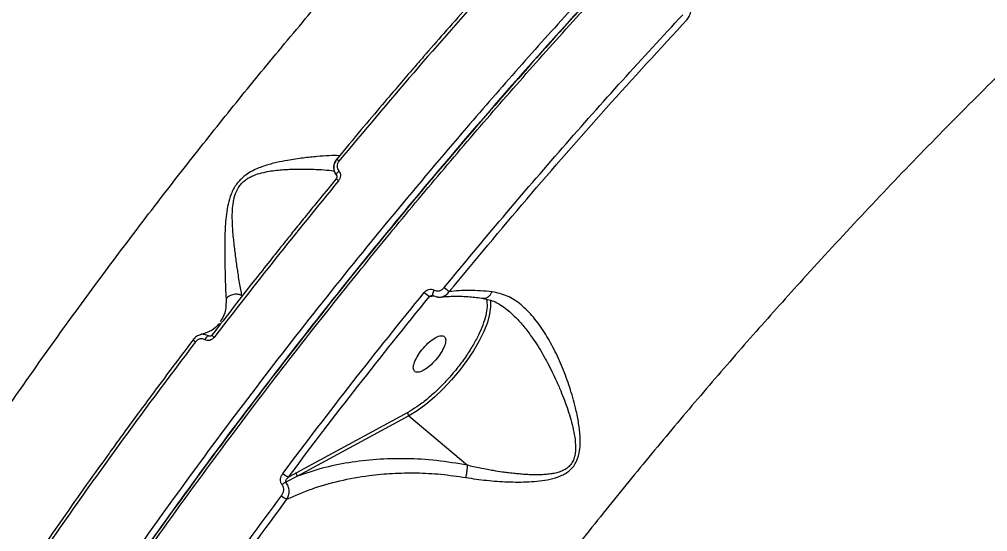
# Model space of a CAD drawing. Header units: millimetres. Extents: x -7083 to 7374, y -8368 to 7509.
# Drawn here: x 1493.6 to 1683.6, y -2130.1 to -2029.6 of the extents above; entities that cross this region are included whole.
import ezdxf

# ---------------------------------------------------------------- set-up
doc = ezdxf.new("R2010")
doc.units = ezdxf.units.MM
for name, color, linetype in [('DIKOM_ОБЪЕКТ', 7, 'Continuous'), ('DIKOM_РАЗМЕР_ЗОНА', 7, 'Continuous'), ('DIKOM_РАЗМЕР_ОБЪЕКТА', 7, 'Continuous')]:
    doc.layers.add(name, color=color, linetype=linetype)
doc.styles.add('style1', font='arial.ttf', dxfattribs={"width": 0.8})
doc.dimstyles.new('1-50', dxfattribs={"dimtxt": 300, "dimasz": 200, "dimexe": 100, "dimexo": 0, "dimgap": 100, "dimtad": 1, "dimtxsty": 'style1', "dimcen": 200, "dimclrd": 7, "dimclre": 7, "dimclrt": 7, "dimadec": 1, "dimazin": 2, "dimtfac": 1, "dimtmove": 0, "dimatfit": 2, "dimfxl": 0, "dimlwd": 25, "dimlwe": 18, "dimarcsym": 0})

# ---------------------------------------------------------------- blocks, each defined once
blk = doc.blocks.new('*D10')
at = {"layer": 'Defpoints', "color": 0, "transparency": 16777216}
for p in [(-5583.43, 647.96), (4593.55, 648.92), (4593.55, -5902.54)]:
    blk.add_point(p, dxfattribs=at)
at = {"layer": 'DIKOM_РАЗМЕР_ОБЪЕКТА', "color": 7, "lineweight": 18, "transparency": 16777216}
for p, q in [((-5583.43, 647.96), (-5583.43, -6002.54)), ((4593.55, 648.92), (4593.55, -6002.54))]:
    blk.add_line(p, q, dxfattribs=at)
at = {"layer": 'DIKOM_РАЗМЕР_ОБЪЕКТА', "color": 7, "lineweight": 25, "transparency": 16777216}
blk.add_line((-5383.43, -5902.54), (4393.55, -5902.54), dxfattribs=at)
at = {"layer": 'DIKOM_РАЗМЕР_ОБЪЕКТА', "color": 7, "transparency": 16777216}
for points in [[(-5383.43, -5869.2), (-5383.43, -5935.87), (-5583.43, -5902.54)], [(4393.55, -5869.2), (4393.55, -5935.87), (4593.55, -5902.54)]]:
    blk.add_solid(points, dxfattribs=at)
at = {"layer": 'DIKOM_РАЗМЕР_ОБЪЕКТА', "color": 7, "transparency": 16777216, "insert": (-226.13, -5649.37), "char_height": 300, "attachment_point": 5, "style": 'style1'}
blk.add_mtext('10150', dxfattribs=at)
blk = doc.blocks.new('*D11')
at = {"layer": 'Defpoints', "color": 0, "transparency": 16777216}
for p in [(-321.71, 5509.06), (-348.71, -4811.52), (5568.58, -4811.52)]:
    blk.add_point(p, dxfattribs=at)
at = {"layer": 'DIKOM_РАЗМЕР_ОБЪЕКТА', "color": 7, "lineweight": 18, "transparency": 16777216}
for p, q in [((-321.71, 5509.06), (5668.58, 5509.06)), ((-348.71, -4811.52), (5668.58, -4811.52))]:
    blk.add_line(p, q, dxfattribs=at)
at = {"layer": 'DIKOM_РАЗМЕР_ОБЪЕКТА', "color": 7, "lineweight": 25, "transparency": 16777216}
blk.add_line((5568.58, 5309.06), (5568.58, -4611.52), dxfattribs=at)
at = {"layer": 'DIKOM_РАЗМЕР_ОБЪЕКТА', "color": 7, "transparency": 16777216}
for points in [[(5535.25, 5309.06), (5601.91, 5309.06), (5568.58, 5509.06)], [(5535.25, -4611.52), (5601.91, -4611.52), (5568.58, -4811.52)]]:
    blk.add_solid(points, dxfattribs=at)
at = {"layer": 'DIKOM_РАЗМЕР_ОБЪЕКТА', "color": 7, "transparency": 16777216, "insert": (5315.31, 775.23), "char_height": 300, "attachment_point": 5, "rotation": 90, "style": 'style1'}
blk.add_mtext('10300', dxfattribs=at)
blk = doc.blocks.new('*D12')
at = {"layer": 'Defpoints', "color": 0, "transparency": 16777216}
for p in [(-621.71, 7509.06), (-373.6, -6811.53), (7273.89, -6811.53)]:
    blk.add_point(p, dxfattribs=at)
at = {"layer": 'DIKOM_РАЗМЕР_ЗОНА', "color": 7, "lineweight": 18, "transparency": 16777216}
for p, q in [((-621.71, 7509.06), (7373.89, 7509.06)), ((-373.6, -6811.53), (7373.89, -6811.53))]:
    blk.add_line(p, q, dxfattribs=at)
at = {"layer": 'DIKOM_РАЗМЕР_ЗОНА', "color": 7, "lineweight": 25, "transparency": 16777216}
blk.add_line((7273.89, 7309.06), (7273.89, -6611.53), dxfattribs=at)
at = {"layer": 'DIKOM_РАЗМЕР_ЗОНА', "color": 7, "transparency": 16777216}
for points in [[(7240.56, 7309.06), (7307.22, 7309.06), (7273.89, 7509.06)], [(7240.56, -6611.53), (7307.22, -6611.53), (7273.89, -6811.53)]]:
    blk.add_solid(points, dxfattribs=at)
at = {"layer": 'DIKOM_РАЗМЕР_ЗОНА', "color": 7, "transparency": 16777216, "insert": (7020.62, 1288.25), "char_height": 300, "attachment_point": 5, "rotation": 90, "style": 'style1'}
blk.add_mtext('14300', dxfattribs=at)
blk = doc.blocks.new('*D13')
at = {"layer": 'Defpoints', "color": 0, "transparency": 16777216}
for p in [(6593.53, 996.24), (-7083.43, 647.96), (6593.53, -8268.31)]:
    blk.add_point(p, dxfattribs=at)
at = {"layer": 'DIKOM_РАЗМЕР_ЗОНА', "color": 7, "lineweight": 18, "transparency": 16777216}
for p, q in [((6593.53, 996.24), (6593.53, -8368.31)), ((-7083.43, 647.96), (-7083.43, -8368.31))]:
    blk.add_line(p, q, dxfattribs=at)
at = {"layer": 'DIKOM_РАЗМЕР_ЗОНА', "color": 7, "lineweight": 25, "transparency": 16777216}
blk.add_line((-6883.43, -8268.31), (6393.53, -8268.31), dxfattribs=at)
at = {"layer": 'DIKOM_РАЗМЕР_ЗОНА', "color": 7, "transparency": 16777216}
for points in [[(-6883.43, -8234.97), (-6883.43, -8301.64), (-7083.43, -8268.31)], [(6393.53, -8234.97), (6393.53, -8301.64), (6593.53, -8268.31)]]:
    blk.add_solid(points, dxfattribs=at)
at = {"layer": 'DIKOM_РАЗМЕР_ЗОНА', "color": 7, "transparency": 16777216, "insert": (322.1, -8015.03), "char_height": 300, "attachment_point": 5, "style": 'style1'}
blk.add_mtext('13650', dxfattribs=at)

msp = doc.modelspace()

# ---------------------------------------------------------------- linework, layer by layer
at = {"layer": 'DIKOM_ОБЪЕКТ', "color": 7, "linetype": 'Continuous', "lineweight": 15}
for p, q in [((1537.335, -2083.841), (1537.265, -2083.782)), ((1532.815, -2089.233), (1532.734, -2089.391)), ((1530.693, -2091.705), (1531.31, -2091.583)), ((1569.795, -2106.706), (1547.935, -2118.546)), ((1570.014, -2107.365), (1548.153, -2119.205)), ((1570.014, -2107.365), (1581.497, -2117.084)), ((1548.153, -2119.205), (1545.871, -2120.395)), ((1547.935, -2118.546), (1546.368, -2119.401))]:
    msp.add_line(p, q, dxfattribs=at)
at = {"layer": 'DIKOM_ОБЪЕКТ', "color": 7, "linetype": 'Continuous', "lineweight": 15, "flags": 128}
for points in [[(1556.296, -2057.398), (1556.17, -2057.29), (1556.058, -2057.193), (1555.966, -2057.112), (1555.896, -2057.049), (1555.852, -2057.005), (1555.834, -2056.984), (1555.842, -2056.984)], [(1556.257, -2059.323), (1556.117, -2059.462), (1555.995, -2059.606), (1555.896, -2059.746), (1555.825, -2059.878), (1555.783, -2059.997), (1555.773, -2060.097), (1555.787, -2060.159)], [(1574.952, -2082.697), (1574.837, -2082.909), (1574.747, -2083.12), (1574.688, -2083.319), (1574.663, -2083.494), (1574.673, -2083.633), (1574.718, -2083.729), (1574.77, -2083.769)], [(1585.968, -2084.587), (1586, -2084.762), (1586.054, -2085.998), (1585.856, -2087.441), (1585.41, -2089.06), (1584.725, -2090.82), (1583.816, -2092.682), (1582.704, -2094.607), (1581.412, -2096.552), (1579.968, -2098.475), (1578.404, -2100.335), (1576.754, -2102.091), (1575.052, -2103.705), (1573.337, -2105.142), (1571.646, -2106.371), (1570.014, -2107.365)], [(1531.798, -2091.986), (1531.668, -2091.873), (1531.557, -2091.769), (1531.469, -2091.679), (1531.408, -2091.606), (1531.376, -2091.553), (1531.374, -2091.522), (1531.386, -2091.515)], [(1528.134, -2092.873), (1528.008, -2092.763), (1527.901, -2092.662), (1527.814, -2092.574), (1527.753, -2092.501), (1527.718, -2092.446), (1527.711, -2092.411), (1527.716, -2092.403)]]:
    msp.add_lwpolyline(points, dxfattribs=at)
at = {"layer": 'DIKOM_ОБЪЕКТ', "color": 7, "linetype": 'Continuous', "lineweight": 15}
for centre, radius, start, end in [((1557.678, -2059.179), 2.526, 220.52921, 234.70642), ((1587.877, -2069.464), 16.799, 229.3703, 233.70686), ((1581.756, -2073.057), 13.353, 229.19596, 234.78281), ((1531.305, -2093.076), 1.501, 114.07813, 154.70411), ((1548.191, -2115.437), 4.363, 228.11604, 245.30668), ((1548.557, -2118.705), 0.643, 165.68058, 231.05712), ((1546.929, -2122.615), 2.46, 115.48137, 136.58414), ((1547.947, -2119.759), 4.414, 228.41248, 245.02663)]:
    msp.add_arc(centre, radius, start, end, dxfattribs=at)
for points, knots in [([(1805.363, -1858.881), (1800.576, -1861.587), (1790.995, -1867.004), (1776.271, -1876.139), (1761.324, -1885.997), (1746.166, -1896.627), (1730.844, -1907.986), (1715.398, -1920.05), (1699.871, -1932.789), (1684.303, -1946.172), (1668.739, -1960.165), (1654.971, -1973.088), (1642.977, -1984.747), (1632.707, -1995.009), (1622.409, -2005.584), (1612.1, -2016.465), (1601.796, -2027.643), (1591.514, -2039.11), (1579.883, -2052.446), (1566.974, -2067.759), (1552.901, -2085.136), (1539.051, -2102.959), (1525.482, -2121.185), (1515.201, -2135.623), (1507.963, -2146.109), (1503.591, -2152.546), (1499.272, -2159.011), (1495.01, -2165.501), (1490.807, -2172.012), (1486.665, -2178.544), (1480.186, -2188.946), (1471.591, -2203.242), (1461.586, -2220.823), (1452.434, -2237.851), (1444.11, -2254.287), (1436.361, -2270.625), (1429.227, -2286.815), (1422.744, -2302.806), (1416.949, -2318.543), (1411.878, -2333.973), (1407.567, -2349.041), (1404.048, -2363.69), (1401.353, -2377.862), (1399.513, -2391.5), (1398.551, -2404.55), (1398.514, -2416.933), (1399.34, -2428.672), (1400.688, -2435.798), (1401.364, -2439.376)], [0, 0, 0, 0, 0.0248239, 0.0496902, 0.074599, 0.0995502, 0.1245438, 0.1495798, 0.1746582, 0.1997791, 0.2249424, 0.2501481, 0.2668666, 0.2837596, 0.3008272, 0.3180694, 0.3354861, 0.3530774, 0.3708432, 0.3960072, 0.4215132, 0.4473613, 0.4735514, 0.5000836, 0.5092169, 0.5183856, 0.5275897, 0.5368291, 0.5461038, 0.5554139, 0.5647593, 0.5906387, 0.6167852, 0.6407872, 0.66501, 0.6894536, 0.714118, 0.7390032, 0.7641093, 0.7894361, 0.8149838, 0.8407523, 0.8667415, 0.8929516, 0.9193825, 0.9460342, 0.9729067, 1, 1, 1, 1]), ([(1387.367, -2350.091), (1387.505, -2346.965), (1387.782, -2340.726), (1388.873, -2330.837), (1390.447, -2320.614), (1392.544, -2310.041), (1394.914, -2300.105), (1397.406, -2290.921), (1399.889, -2282.584), (1402.621, -2274.128), (1405.595, -2265.564), (1408.804, -2256.903), (1412.241, -2248.156), (1416.948, -2236.804), (1423.185, -2222.77), (1431.263, -2205.991), (1439.958, -2189.165), (1447.915, -2174.714), (1454.832, -2162.713), (1460.505, -2153.174), (1466.322, -2143.679), (1472.275, -2134.239), (1478.352, -2124.862), (1484.545, -2115.558), (1491.411, -2105.503), (1498.982, -2094.725), (1507.286, -2083.258), (1515.713, -2071.961), (1524.243, -2060.847), (1532.861, -2049.929), (1541.714, -2039.016), (1550.798, -2028.122), (1560.106, -2017.266), (1569.455, -2006.658), (1578.829, -1996.308), (1588.212, -1986.224), (1598.414, -1975.55), (1609.442, -1964.359), (1621.29, -1952.741), (1633.095, -1941.559), (1644.831, -1930.826), (1657.623, -1919.54), (1671.465, -1907.829), (1686.318, -1895.884), (1701.026, -1884.622), (1710.681, -1877.739), (1715.499, -1874.305)], [0, 0, 0, 0, 0.0251762, 0.0502458, 0.075209, 0.100066, 0.1248168, 0.1429873, 0.1610638, 0.1790464, 0.1969351, 0.21473, 0.2324311, 0.2500384, 0.282696, 0.3149379, 0.3467642, 0.378175, 0.3959391, 0.4135675, 0.4310603, 0.4484175, 0.4656392, 0.4827252, 0.4996757, 0.521074, 0.5422607, 0.5632358, 0.5839991, 0.6045509, 0.624891, 0.6461777, 0.6672639, 0.6881494, 0.7088341, 0.7293181, 0.7496013, 0.7750478, 0.8002652, 0.8252533, 0.8500121, 0.8745413, 0.9060952, 0.9375232, 0.968825, 1, 1, 1, 1]), ([(1705.367, -1929.93), (1703.861, -1931.181), (1701.028, -1933.537), (1697.047, -1936.902), (1693.607, -1939.839), (1690.714, -1942.333), (1688.287, -1944.441), (1683.496, -1948.629), (1676.466, -1954.881), (1667.115, -1963.424), (1655.732, -1974.086), (1642.061, -1987.336), (1626.682, -2002.893), (1611.965, -2018.389), (1597.924, -2033.742), (1584.125, -2049.407), (1570.609, -2065.337), (1557.412, -2081.493), (1544.555, -2097.841), (1532.074, -2114.342), (1519.99, -2130.966), (1508.339, -2147.665), (1497.153, -2164.393), (1486.466, -2181.098), (1476.3, -2197.746), (1466.679, -2214.298), (1457.623, -2230.717), (1449.15, -2246.973), (1441.287, -2263.014), (1434.057, -2278.799), (1427.481, -2294.276), (1421.568, -2309.419), (1416.335, -2324.193), (1411.793, -2338.562), (1407.951, -2352.502), (1404.823, -2365.965), (1402.417, -2378.918), (1400.739, -2391.321), (1399.795, -2403.152), (1399.581, -2414.387), (1400.104, -2424.999), (1401.366, -2434.961), (1403.301, -2444.055), (1405.919, -2452.235), (1408.137, -2457.845), (1409.696, -2460.582), (1409.982, -2461.086)], [0, 0, 0, 0, 0.0081746, 0.0153813, 0.0216098, 0.0268435, 0.031086, 0.0347854, 0.0528574, 0.0692797, 0.0857021, 0.1150251, 0.1443483, 0.171006, 0.1977013, 0.2243995, 0.2510573, 0.2777151, 0.3043727, 0.3310306, 0.3576903, 0.3844026, 0.4110826, 0.4377411, 0.4643993, 0.4910583, 0.5177169, 0.5443814, 0.571105, 0.5977745, 0.6244346, 0.6510958, 0.6777574, 0.7044195, 0.7310947, 0.757821, 0.7844897, 0.8111553, 0.8378227, 0.8644909, 0.8911612, 0.9178602, 0.9445834, 0.9694818, 0.9943809, 1, 1, 1, 1]), ([(1705.228, -1930.207), (1703.571, -1931.561), (1696.745, -1937.138), (1684.742, -1947.564), (1669.299, -1961.425), (1653.965, -1975.834), (1638.775, -1990.7), (1623.721, -2006.046), (1608.823, -2021.849), (1594.12, -2038.076), (1579.712, -2054.62), (1565.658, -2071.406), (1551.988, -2088.395), (1538.697, -2105.591), (1525.8, -2122.979), (1513.343, -2140.502), (1501.39, -2158.073), (1489.999, -2175.604), (1479.2, -2193.039), (1468.998, -2210.365), (1459.394, -2227.586), (1450.404, -2244.675), (1442.073, -2261.56), (1434.456, -2278.127), (1427.57, -2294.326), (1421.419, -2310.145), (1416.007, -2325.567), (1411.35, -2340.565), (1407.463, -2355.092), (1404.368, -2369.078), (1402.078, -2382.446), (1400.591, -2395.158), (1399.898, -2407.224), (1400.017, -2418.626), (1400.882, -2429.423), (1402.141, -2436.006), (1402.773, -2439.307)], [0, 0, 0, 0, 0.0096694, 0.0398271, 0.0699019, 0.0998369, 0.1297583, 0.1596599, 0.1897058, 0.2198642, 0.2500327, 0.2799813, 0.3099101, 0.3398802, 0.3699041, 0.4000706, 0.4302248, 0.4602295, 0.4901712, 0.5200639, 0.5499774, 0.580094, 0.6102697, 0.6403433, 0.6702591, 0.7001957, 0.7301984, 0.7601811, 0.7902958, 0.820446, 0.8504127, 0.880228, 0.9100238, 0.9398929, 0.969859, 1, 1, 1, 1]), ([(1425.177, -2480.362), (1423.564, -2478.977), (1419.744, -2475.696), (1414.735, -2469.378), (1410.015, -2461.652), (1406.229, -2453.045), (1403.329, -2443.65), (1401.312, -2433.503), (1400.159, -2422.659), (1399.852, -2411.168), (1400.369, -2399.082), (1401.688, -2386.45), (1403.784, -2373.325), (1406.63, -2359.758), (1410.198, -2345.798), (1414.458, -2331.494), (1419.38, -2316.896), (1424.933, -2302.051), (1431.083, -2287.005), (1437.799, -2271.803), (1443.776, -2259.175), (1448.699, -2249.241), (1452.362, -2242.052), (1456.124, -2234.86), (1459.982, -2227.67), (1463.932, -2220.485), (1467.971, -2213.309), (1473.229, -2204.177), (1479.808, -2193.095), (1487.831, -2180.084), (1497.068, -2165.633), (1507.61, -2149.793), (1519.537, -2132.642), (1531.749, -2115.8), (1544.198, -2099.307), (1555.918, -2084.365), (1566.844, -2070.891), (1576.943, -2058.788), (1587.199, -2046.84), (1597.595, -2035.066), (1608.117, -2023.48), (1618.751, -2012.099), (1630.906, -1999.452), (1644.615, -1985.673), (1659.885, -1970.936), (1675.227, -1956.746), (1690.603, -1943.083), (1700.85, -1934.481), (1705.97, -1930.183)], [0, 0, 0, 0, 0.0201939, 0.0478416, 0.0752598, 0.1024484, 0.1294074, 0.1561368, 0.1826366, 0.2089068, 0.2349474, 0.2607585, 0.2863399, 0.3116918, 0.336814, 0.3617067, 0.3863697, 0.4108032, 0.435007, 0.4589813, 0.4827259, 0.4937457, 0.5047089, 0.5156156, 0.5264657, 0.5372593, 0.5479964, 0.558677, 0.5781103, 0.5973537, 0.616407, 0.6420814, 0.6674025, 0.6923704, 0.716985, 0.7412464, 0.7598734, 0.7784782, 0.7970608, 0.8156213, 0.8341596, 0.8526758, 0.8711697, 0.8970227, 0.9228321, 0.9485982, 0.9743208, 1, 1, 1, 1]), ([(1614.863, -1991.131), (1613.282, -1992.765), (1610.388, -1995.756), (1606.467, -1999.871), (1603.34, -2003.18), (1600.793, -2005.895), (1598.546, -2008.305), (1595.305, -2011.801), (1591.02, -2016.471), (1585.99, -2022.031), (1581.273, -2027.314), (1576.999, -2032.159), (1573.556, -2036.105), (1570.671, -2039.44), (1567.964, -2042.589), (1564.544, -2046.602), (1560.415, -2051.494), (1557.448, -2055.066), (1555.844, -2056.997)], [0, 0, 0, 0, 0.0778288, 0.1424845, 0.1940242, 0.233044, 0.2692309, 0.3060959, 0.3950616, 0.4843727, 0.5601506, 0.6347935, 0.7028582, 0.7371318, 0.7837993, 0.8431351, 0.9151806, 1, 1, 1, 1]), ([(1615.38, -1991.462), (1610.421, -1996.627), (1600.429, -2007.036), (1585.612, -2023.274), (1570.812, -2040.057), (1561.158, -2051.59), (1556.296, -2057.398)], [0, 0, 0, 0, 0.2444831, 0.4926443, 0.7444833, 1, 1, 1, 1]), ([(1705.72, -2021.39), (1701.77, -2025.095), (1693.857, -2032.515), (1682.08, -2044.063), (1670.376, -2055.914), (1658.775, -2068.077), (1648.019, -2079.743), (1638.082, -2090.858), (1628.931, -2101.382), (1619.859, -2112.112), (1610.882, -2123.035), (1602.015, -2134.139), (1593.423, -2145.22), (1585.105, -2156.267), (1577.06, -2167.271), (1569.152, -2178.418), (1561.4, -2189.695), (1553.82, -2201.086), (1546.899, -2211.846), (1540.604, -2221.954), (1534.896, -2231.399), (1529.338, -2240.891), (1523.942, -2250.418), (1518.717, -2259.971), (1513.675, -2269.538), (1507.837, -2281.06), (1501.398, -2294.495), (1494.626, -2309.742), (1488.474, -2324.859), (1483.785, -2337.618), (1480.274, -2348.11), (1477.7, -2356.434), (1475.375, -2364.652), (1473.31, -2372.75), (1471.512, -2380.717), (1469.989, -2388.539), (1468.619, -2397.008), (1467.53, -2406.027), (1466.866, -2415.474), (1466.734, -2424.549), (1467.146, -2433.226), (1468.184, -2442.071), (1470.002, -2450.921), (1472.788, -2459.562), (1476.361, -2467.478), (1479.443, -2472.032), (1480.989, -2474.315)], [0, 0, 0, 0, 0.024718, 0.049515, 0.0743906, 0.0993448, 0.1243772, 0.1447742, 0.1653296, 0.1860432, 0.2069151, 0.2279451, 0.2491333, 0.2694018, 0.2898707, 0.3105399, 0.3314092, 0.3524788, 0.3737485, 0.3911653, 0.4087376, 0.4264654, 0.4443486, 0.4623874, 0.4805816, 0.4989314, 0.5286791, 0.5588428, 0.5894223, 0.6204179, 0.638318, 0.656354, 0.674526, 0.6928339, 0.7112779, 0.7298579, 0.748574, 0.7733223, 0.7982563, 0.8233761, 0.8486818, 0.8741735, 0.905376, 0.9367478, 0.9682891, 1, 1, 1, 1]), ([(1624.637, -2029.565), (1624.801, -2029.312), (1625.133, -2028.796), (1625.407, -2027.872), (1625.41, -2027.037), (1625.206, -2026.377), (1624.996, -2026.096), (1624.889, -2025.952)], [0, 0, 0, 0, 0.2276207, 0.4636474, 0.7173838, 0.8551804, 1, 1, 1, 1]), ([(1576.938, -2082.213), (1580.769, -2077.582), (1588.401, -2068.357), (1600.087, -2054.808), (1611.841, -2041.548), (1619.788, -2032.942), (1623.745, -2028.657)], [0, 0, 0, 0, 0.2531164, 0.5041554, 0.7531166, 1, 1, 1, 1]), ([(1577.933, -2083.004), (1582.981, -2076.924), (1593.07, -2064.772), (1608.671, -2046.921), (1619.313, -2035.354), (1624.637, -2029.565)], [0, 0, 0, 0, 0.3335084, 0.6664869, 1, 1, 1, 1]), ([(1556.38, -2056.354), (1556.326, -2056.346), (1555.843, -2056.275), (1554.366, -2056.325), (1552.05, -2056.465), (1549.299, -2056.757), (1546.591, -2057.15), (1544.049, -2057.653), (1541.76, -2058.26), (1539.582, -2059.097), (1537.634, -2060.287), (1536.101, -2061.866), (1535.081, -2063.816), (1534.314, -2066.488), (1533.962, -2069.73), (1533.859, -2073.339), (1533.882, -2076.674), (1533.95, -2079.676), (1534.032, -2082.344), (1534.1, -2083.706), (1534.134, -2084.386)], [0, 0, 0, 0, 0.0087625, 0.0782874, 0.1476168, 0.2177391, 0.2880569, 0.335084, 0.3827237, 0.4309098, 0.4675994, 0.5045736, 0.5415021, 0.5777112, 0.6496137, 0.7206878, 0.7909397, 0.8611968, 0.9306962, 1, 1, 1, 1]), ([(1555.833, -2056.982), (1555.67, -2057.224), (1555.341, -2057.709), (1555.191, -2058.586), (1555.311, -2059.458), (1555.629, -2059.925), (1555.788, -2060.16)], [0, 0, 0, 0, 0.2478275, 0.4970673, 0.7477178, 1, 1, 1, 1]), ([(1555.664, -2057.384), (1555.582, -2057.514), (1555.34, -2057.895), (1555.241, -2058.652), (1555.363, -2059.528), (1555.687, -2059.993), (1555.849, -2060.226)], [0, 0, 0, 0, 0.1460678, 0.4306559, 0.7151468, 1, 1, 1, 1]), ([(1556.296, -2057.398), (1556.195, -2057.547), (1555.993, -2057.846), (1555.9, -2058.38), (1555.971, -2058.905), (1556.162, -2059.183), (1556.257, -2059.323)], [0, 0, 0, 0, 0.2500064, 0.4999843, 0.7496661, 1, 1, 1, 1]), ([(1537.257, -2083.776), (1537.182, -2083.393), (1537.03, -2082.624), (1536.794, -2081.256), (1536.575, -2079.901), (1536.369, -2078.558), (1536.186, -2077.299), (1536.002, -2075.96), (1535.828, -2074.598), (1535.666, -2073.188), (1535.523, -2071.729), (1535.411, -2070.221), (1535.351, -2068.663), (1535.372, -2067.06), (1535.505, -2065.674), (1535.733, -2064.566), (1536.068, -2063.461), (1536.614, -2062.4), (1537.408, -2061.511), (1538.078, -2060.967), (1538.812, -2060.525), (1539.808, -2060.066), (1541.083, -2059.669), (1542.572, -2059.368), (1544.024, -2059.173), (1545.37, -2059.057), (1546.736, -2058.983), (1548.205, -2058.941), (1549.829, -2058.941), (1551.421, -2058.981), (1553.134, -2059.074), (1554.499, -2059.178), (1555.214, -2059.299), (1555.395, -2059.33)], [0, 0, 0, 0, 0.0427006, 0.0858329, 0.1300269, 0.1608595, 0.1952872, 0.2278356, 0.2603092, 0.2927717, 0.3252885, 0.3579443, 0.3906454, 0.423341, 0.4559044, 0.4729396, 0.4884055, 0.5212268, 0.5374037, 0.5542817, 0.5699616, 0.5872156, 0.6198922, 0.6527247, 0.6853484, 0.7178391, 0.7459847, 0.7828261, 0.8261868, 0.8715062, 0.9131612, 0.9780504, 1, 1, 1, 1]), ([(1556.257, -2059.323), (1556.352, -2059.461), (1556.542, -2059.738), (1556.613, -2060.261), (1556.52, -2060.793), (1556.319, -2061.091), (1556.219, -2061.24)], [0, 0, 0, 0, 0.2503258, 0.5000149, 0.7499866, 1, 1, 1, 1]), ([(1555.766, -2060.835), (1554.692, -2062.142), (1552.71, -2064.557), (1550.002, -2067.891), (1547.795, -2070.627), (1546.041, -2072.814), (1544.285, -2075.012), (1542.116, -2077.743), (1539.171, -2081.48), (1535.497, -2086.184), (1532.831, -2089.652), (1531.374, -2091.547)], [0, 0, 0, 0, 0.1290687, 0.2383343, 0.3278264, 0.3975616, 0.4524917, 0.54285, 0.6641969, 0.8165595, 1, 1, 1, 1]), ([(1556.219, -2061.24), (1552.097, -2066.291), (1543.801, -2076.458), (1535.816, -2086.788), (1531.798, -2091.986)], [0, 0, 0, 0, 0.496801, 1, 1, 1, 1]), ([(1555.788, -2060.16), (1555.819, -2060.204), (1555.883, -2060.292), (1555.906, -2060.467), (1555.871, -2060.653), (1555.796, -2060.764), (1555.758, -2060.82)], [0, 0, 0, 0, 0.2406097, 0.4865724, 0.7397412, 1, 1, 1, 1]), ([(1574.952, -2082.697), (1575.117, -2082.768), (1575.447, -2082.911), (1576.008, -2082.852), (1576.534, -2082.627), (1576.803, -2082.351), (1576.938, -2082.213)], [0, 0, 0, 0, 0.2496742, 0.4995813, 0.7495477, 1, 1, 1, 1]), ([(1537.257, -2083.776), (1537.081, -2083.708), (1536.666, -2083.546), (1535.872, -2083.492), (1535.109, -2083.679), (1534.51, -2084.015), (1534.26, -2084.261), (1534.134, -2084.386)], [0, 0, 0, 0, 0.1674447, 0.395912, 0.6806082, 0.8383938, 1, 1, 1, 1]), ([(1537.265, -2083.782), (1537.264, -2083.78), (1537.261, -2083.778), (1537.258, -2083.777), (1537.257, -2083.776)], [0, 0, 0, 0, 0.5437444, 1, 1, 1, 1]), ([(1545.278, -2118.685), (1549.824, -2112.68), (1558.861, -2100.743), (1568.326, -2089), (1573.03, -2083.164)], [0, 0, 0, 0, 0.5030406, 1, 1, 1, 1]), ([(1546.368, -2119.401), (1550.876, -2113.447), (1559.891, -2101.538), (1569.334, -2089.823), (1574.055, -2083.966)], [0, 0, 0, 0, 0.4999976, 1, 1, 1, 1]), ([(1573.03, -2083.164), (1573.16, -2083.03), (1573.42, -2082.762), (1573.929, -2082.542), (1574.473, -2082.488), (1574.792, -2082.627), (1574.952, -2082.697)], [0, 0, 0, 0, 0.2504842, 0.5004397, 0.7503024, 1, 1, 1, 1]), ([(1574.055, -2083.966), (1574.122, -2083.918), (1574.252, -2083.826), (1574.424, -2083.748), (1574.524, -2083.74), (1574.541, -2083.739)], [0, 0, 0, 0, 0.4684605, 0.9111364, 1, 1, 1, 1]), ([(1574.055, -2083.966), (1574.099, -2083.958), (1574.381, -2083.907), (1574.661, -2083.856), (1574.898, -2083.813)], [0, 0, 0, 0, 0.1563743, 1, 1, 1, 1]), ([(1574.537, -2083.734), (1574.562, -2083.731), (1574.613, -2083.724), (1574.695, -2083.732), (1574.724, -2083.745), (1574.744, -2083.754)], [0, 0, 0, 0, 0.2395629, 0.4815677, 1, 1, 1, 1]), ([(1574.744, -2083.754), (1574.984, -2083.869), (1575.452, -2084.095), (1575.969, -2084.074), (1576.222, -2084.063)], [0, 0, 0, 0, 0.5105552, 1, 1, 1, 1]), ([(1575.653, -2084.042), (1575.67, -2084.048), (1575.948, -2084.151), (1576.552, -2084.03), (1577.345, -2083.689), (1577.737, -2083.232), (1577.933, -2083.004)], [0, 0, 0, 0, 0.0207616, 0.3510295, 0.6762051, 1, 1, 1, 1]), ([(1576.074, -2084.081), (1577.038, -2083.998), (1578.852, -2083.842), (1581.761, -2083.953), (1583.73, -2084.191), (1584.635, -2084.301)], [0, 0, 0, 0, 0.3801209, 0.7150735, 1, 1, 1, 1]), ([(1586.339, -2083.033), (1584.817, -2082.902), (1581.77, -2082.638), (1579.213, -2082.882), (1577.933, -2083.004)], [0, 0, 0, 0, 0.4994841, 1, 1, 1, 1]), ([(1581.193, -2119.493), (1582.546, -2119.692), (1585.247, -2120.091), (1589.397, -2120.38), (1593.578, -2120.397), (1597.083, -2120.043), (1599.812, -2119.246), (1601.399, -2118.331), (1602.393, -2117.252), (1603.135, -2115.984), (1603.646, -2113.966), (1603.659, -2111.332), (1603.306, -2108.527), (1602.638, -2105.34), (1601.617, -2101.792), (1600.206, -2097.955), (1598.553, -2094.316), (1596.657, -2090.952), (1594.499, -2087.957), (1592.061, -2085.505), (1589.347, -2083.686), (1587.344, -2083.252), (1586.339, -2083.033)], [0, 0, 0, 0, 0.0620883, 0.1240076, 0.1863237, 0.2496241, 0.2817012, 0.3143245, 0.3307481, 0.3472473, 0.3798454, 0.4226822, 0.4648325, 0.5065173, 0.5689065, 0.6311497, 0.6927041, 0.7543801, 0.8157288, 0.8770142, 0.9383191, 1, 1, 1, 1]), ([(1584.584, -2084.249), (1584.659, -2084.275), (1584.863, -2084.344), (1585.232, -2084.233), (1585.649, -2083.996), (1586.044, -2083.59), (1586.241, -2083.219), (1586.339, -2083.033)], [0, 0, 0, 0, 0.1196696, 0.3225263, 0.5427344, 0.7719145, 1, 1, 1, 1]), ([(1534.134, -2084.386), (1534.131, -2085.357), (1534.127, -2087.076), (1533.323, -2088.362), (1532.974, -2088.921)], [0, 0, 0, 0, 0.565596, 1, 1, 1, 1]), ([(1585.244, -2084.526), (1585.305, -2084.984), (1585.427, -2085.894), (1585.145, -2087.634), (1584.561, -2089.528), (1583.687, -2091.54), (1582.548, -2093.653), (1581.13, -2095.871), (1579.444, -2098.141), (1577.556, -2100.353), (1575.552, -2102.399), (1573.536, -2104.176), (1571.589, -2105.651), (1570.384, -2106.36), (1569.795, -2106.706)], [0, 0, 0, 0, 0.0865799, 0.1718428, 0.2544205, 0.333272, 0.4121234, 0.4947011, 0.5799641, 0.666636, 0.7533079, 0.8385709, 0.9211485, 1, 1, 1, 1]), ([(1584.564, -2084.328), (1585.364, -2084.494), (1587.06, -2084.845), (1588.677, -2086.074), (1589.531, -2086.723)], [0, 0, 0, 0, 0.4720352, 1, 1, 1, 1]), ([(1589.519, -2086.715), (1590.077, -2087.219), (1591.206, -2088.238), (1592.784, -2090.077), (1594.145, -2091.906), (1595.322, -2093.689), (1596.305, -2095.321), (1597.26, -2097.045), (1598.122, -2098.734), (1598.983, -2100.554), (1599.779, -2102.387), (1600.542, -2104.318), (1601.212, -2106.206), (1601.807, -2108.118), (1602.301, -2110.066), (1602.655, -2112.051), (1602.759, -2113.762), (1602.604, -2115.107), (1602.316, -2116.086), (1601.817, -2116.958), (1601.097, -2117.654), (1600.224, -2118.162), (1599.281, -2118.504), (1598.288, -2118.729), (1597.272, -2118.868), (1596.193, -2118.947), (1595.067, -2118.97), (1593.92, -2118.948), (1592.779, -2118.89), (1591.663, -2118.805), (1590.517, -2118.691), (1589.415, -2118.56), (1588.096, -2118.379), (1586.783, -2118.172), (1585.337, -2117.915), (1584.024, -2117.658), (1582.721, -2117.38), (1581.897, -2117.185), (1581.503, -2117.092)], [0, 0, 0, 0, 0.0464904, 0.0940371, 0.1424899, 0.1771471, 0.2139646, 0.2479844, 0.2850988, 0.3168768, 0.3566546, 0.3924003, 0.4280347, 0.4636347, 0.499303, 0.5352408, 0.5712049, 0.5903625, 0.6072604, 0.6253824, 0.6433885, 0.6602666, 0.6793629, 0.6972727, 0.7150913, 0.7345487, 0.7554795, 0.7756074, 0.7960718, 0.8166499, 0.8355282, 0.8575803, 0.8759266, 0.9066002, 0.928534, 0.9543874, 0.9782089, 1, 1, 1, 1]), ([(1532.77, -2089.37), (1532.307, -2089.845), (1531.404, -2090.773), (1529.829, -2091.237), (1529.061, -2091.462)], [0, 0, 0, 0, 0.5128177, 1, 1, 1, 1]), ([(1529.101, -2091.468), (1528.831, -2091.565), (1528.295, -2091.757), (1527.906, -2092.191), (1527.713, -2092.406)], [0, 0, 0, 0, 0.5054397, 1, 1, 1, 1]), ([(1530.693, -2091.705), (1530.444, -2091.596), (1529.947, -2091.377), (1529.36, -2091.35), (1529.105, -2091.469), (1529.1, -2091.471)], [0, 0, 0, 0, 0.495991, 0.989565, 1, 1, 1, 1]), ([(1531.05, -2091.745), (1530.989, -2091.754), (1530.895, -2091.768), (1530.773, -2091.745), (1530.719, -2091.718), (1530.693, -2091.705)], [0, 0, 0, 0, 0.4939838, 0.7512875, 1, 1, 1, 1]), ([(1531.375, -2091.521), (1531.323, -2091.58), (1531.223, -2091.692), (1531.092, -2091.732), (1531.03, -2091.751)], [0, 0, 0, 0, 0.5269667, 1, 1, 1, 1]), ([(1527.713, -2092.435), (1526.264, -2094.346), (1523.61, -2097.847), (1520.042, -2102.63), (1517.208, -2106.465), (1514.91, -2109.601), (1512.89, -2112.375), (1509.988, -2116.388), (1506.173, -2121.723), (1501.734, -2128.034), (1497.604, -2133.996), (1493.89, -2139.434), (1490.921, -2143.841), (1488.447, -2147.55), (1486.136, -2151.041), (1483.234, -2155.472), (1479.752, -2160.853), (1477.279, -2164.754), (1475.942, -2166.863)], [0, 0, 0, 0, 0.0777794, 0.1424653, 0.1940543, 0.2331113, 0.2693041, 0.306171, 0.3951362, 0.484449, 0.5602288, 0.6348835, 0.7029664, 0.7372113, 0.7838499, 0.843164, 0.915193, 1, 1, 1, 1]), ([(1528.134, -2092.873), (1524.513, -2097.677), (1517.225, -2107.346), (1506.622, -2122.05), (1496.22, -2136.982), (1486.044, -2152.126), (1479.564, -2162.273), (1476.305, -2167.377)], [0, 0, 0, 0, 0.1950692, 0.3926038, 0.5926038, 0.7950692, 1, 1, 1, 1]), ([(1529.948, -2092.434), (1529.797, -2092.365), (1529.494, -2092.225), (1528.98, -2092.266), (1528.497, -2092.476), (1528.255, -2092.741), (1528.134, -2092.873)], [0, 0, 0, 0, 0.2498396, 0.4996805, 0.7495896, 1, 1, 1, 1]), ([(1531.798, -2091.986), (1531.675, -2092.121), (1531.427, -2092.389), (1530.935, -2092.602), (1530.411, -2092.646), (1530.102, -2092.505), (1529.948, -2092.434)], [0, 0, 0, 0, 0.2503854, 0.500302, 0.7501808, 1, 1, 1, 1]), ([(1581.497, -2117.084), (1579.476, -2116.741), (1575.419, -2116.053), (1569.447, -2115.727), (1563.665, -2115.874), (1558.149, -2116.523), (1552.922, -2117.592), (1549.741, -2118.668), (1548.153, -2119.205)], [0, 0, 0, 0, 0.1660477, 0.3333854, 0.5007368, 0.6669209, 0.8337666, 1, 1, 1, 1]), ([(1581.193, -2119.493), (1581.24, -2119.281), (1581.337, -2118.849), (1581.439, -2118.19), (1581.502, -2117.575), (1581.502, -2117.251), (1581.503, -2117.092)], [0, 0, 0, 0, 0.2453746, 0.499845, 0.7543971, 1, 1, 1, 1]), ([(1581.503, -2117.092), (1581.503, -2117.091), (1581.503, -2117.09), (1581.501, -2117.087), (1581.499, -2117.085), (1581.497, -2117.084)], [0, 0, 0, 0, 0.2102705, 0.4403343, 1, 1, 1, 1]), ([(1545.143, -2120.925), (1545.084, -2120.849), (1544.967, -2120.694), (1544.83, -2120.318), (1544.8, -2119.803), (1544.95, -2119.198), (1545.169, -2118.856), (1545.278, -2118.685)], [0, 0, 0, 0, 0.1240826, 0.2515603, 0.5012358, 0.7509636, 1, 1, 1, 1]), ([(1545.871, -2120.395), (1545.857, -2120.365), (1545.826, -2120.301), (1545.836, -2120.137), (1545.969, -2119.806), (1546.203, -2119.569), (1546.368, -2119.401)], [0, 0, 0, 0, 0.0857422, 0.1850553, 0.4253853, 1, 1, 1, 1]), ([(1546.083, -2123.76), (1547.712, -2123.038), (1550.957, -2121.599), (1556.402, -2120.056), (1561.711, -2119.088), (1566.779, -2118.618), (1571.483, -2118.533), (1576.296, -2118.771), (1579.557, -2119.252), (1581.193, -2119.493)], [0, 0, 0, 0, 0.1674714, 0.3335895, 0.5002144, 0.6258409, 0.7503804, 0.8748301, 1, 1, 1, 1]), ([(1545.017, -2123.061), (1545.121, -2122.898), (1545.33, -2122.572), (1545.475, -2121.995), (1545.444, -2121.503), (1545.311, -2121.145), (1545.198, -2120.998), (1545.143, -2120.925)], [0, 0, 0, 0, 0.2488684, 0.4986898, 0.7484055, 0.8752705, 1, 1, 1, 1]), ([(1546.083, -2123.76), (1546.206, -2123.512), (1546.455, -2123.007), (1546.554, -2122.098), (1546.415, -2121.328), (1546.157, -2120.758), (1545.967, -2120.516), (1545.871, -2120.395)], [0, 0, 0, 0, 0.2368989, 0.4809618, 0.7350276, 0.8666634, 1, 1, 1, 1]), ([(1496.593, -2194.051), (1500.403, -2187.999), (1507.966, -2175.982), (1519.974, -2158.053), (1532.254, -2140.414), (1540.784, -2128.816), (1545.017, -2123.061)], [0, 0, 0, 0, 0.2555167, 0.5073557, 0.7555169, 1, 1, 1, 1]), ([(1497.769, -2194.591), (1501.491, -2188.675), (1508.926, -2176.86), (1520.8, -2159.11), (1533.123, -2141.386), (1541.759, -2129.641), (1546.083, -2123.76)], [0, 0, 0, 0, 0.2503483, 0.4999977, 0.7496482, 1, 1, 1, 1])]:
    msp.add_open_spline(points, degree=3, knots=knots, dxfattribs=at)
for points in [[(1571.259, -2098.754), (1571.106, -2098.594), (1570.8, -2098.272), (1570.951, -2097.187), (1571.546, -2095.845), (1572.532, -2094.402), (1573.751, -2093.088), (1575.01, -2092.113), (1576.155, -2091.577), (1576.63, -2091.687), (1576.867, -2091.743)], [(1576.867, -2091.743), (1577.021, -2091.903), (1577.327, -2092.225), (1577.175, -2093.31), (1576.58, -2094.652), (1575.595, -2096.095), (1574.376, -2097.409), (1573.117, -2098.384), (1571.972, -2098.92), (1571.497, -2098.81), (1571.259, -2098.754)], [(1569.795, -2106.706), (1569.783, -2106.757), (1569.758, -2106.861), (1569.795, -2107.049), (1569.881, -2107.231), (1569.97, -2107.32), (1570.014, -2107.365)]]:
    msp.add_open_spline(points, degree=3, dxfattribs=at)

# ---------------------------------------------------------------- dimensions: what is measured, and where the dimension line sits
at = {"layer": 'DIKOM_РАЗМЕР_ЗОНА'}
dim = msp.add_linear_dim(base=(7273.891, -6811.526), p1=(-621.712, 7509.064), p2=(-373.605, -6811.526), angle=90, text='14300', dimstyle='1-50', dxfattribs=at)
dim.commit()
dim.dimension.update_dxf_attribs({"geometry": '*D12', "text_midpoint": (7273.891, 1288.251), "dimtype": 160})
dim = msp.add_linear_dim(base=(6593.528, -8268.308), p1=(-7083.425, 647.956), p2=(6593.528, 996.237), text='13650', dimstyle='1-50', dxfattribs=at)
dim.commit()
dim.dimension.update_dxf_attribs({"geometry": '*D13', "text_midpoint": (322.101, -8268.308), "dimtype": 160})
at = {"layer": 'DIKOM_РАЗМЕР_ОБЪЕКТА'}
dim = msp.add_linear_dim(base=(5568.58, -4811.525), p1=(-321.712, 5509.064), p2=(-348.712, -4811.525), angle=90, text='10300', dimstyle='1-50', dxfattribs=at)
dim.commit()
dim.dimension.update_dxf_attribs({"geometry": '*D11', "text_midpoint": (5568.58, 775.227), "dimtype": 160})
dim = msp.add_linear_dim(base=(4593.55, -5902.538), p1=(-5583.425, 647.956), p2=(4593.55, 648.921), text='10150', dimstyle='1-50', dxfattribs=at)
dim.commit()
dim.dimension.update_dxf_attribs({"geometry": '*D10', "text_midpoint": (-226.127, -5902.538), "dimtype": 160})

doc.saveas('drawing.dxf')
